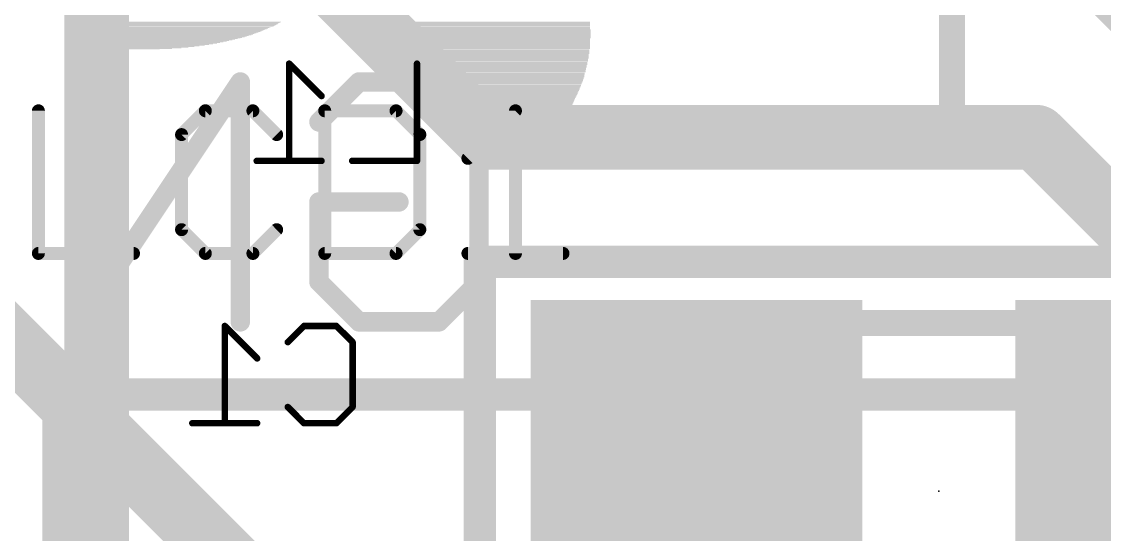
# Model space of a CAD drawing. Extents: x -0.1 to 38.1, y -0.1 to 36.4.
# Drawn here: x 6.056 to 10.3, y 23.462 to 25.472 of the extents above; entities that cross this region are included whole.
import ezdxf

# ---------------------------------------------------------------- set-up
doc = ezdxf.new("R2010")
doc.units = 0
for name, color, linetype in [('1', 12, 'CONTINUOUS'), ('16', 132, 'CONTINUOUS'), ('21', 40, 'CONTINUOUS'), ('22', 6, 'CONTINUOUS'), ('24', 53, 'CONTINUOUS'), ('25', 253, 'CONTINUOUS'), ('26', 253, 'CONTINUOUS'), ('51', 253, 'CONTINUOUS'), ('52', 253, 'CONTINUOUS')]:
    doc.layers.add(name, color=color, linetype=linetype)

# ---------------------------------------------------------------- blocks, each defined once
blk = doc.blocks.new('RECT')
blk.add_solid([(-0.5, -0.5), (0.5, -0.5), (-0.5, 0.5), (0.5, 0.5)])

msp = doc.modelspace()

# ---------------------------------------------------------------- linework, layer by layer
at = {"layer": '1', "const_width": 0.254}
msp.add_lwpolyline([(5.511, 24.715), (8.382, 21.844)], dxfattribs=at)
at = {"layer": '16', "const_width": 0.254}
for points in [[(11.176, 24.765), (9.652, 26.289)], [(6.35, 22.733), (6.35, 25.927)], [(7.267, 25.626), (7.874, 25.019)], [(7.874, 25.019), (10.033, 25.019)], [(10.033, 25.019), (10.668, 24.384)], [(8.382, 23.311), (8.702, 23.631)]]:
    msp.add_lwpolyline(points, dxfattribs=at)
at = {"layer": '16', "const_width": 0.127}
for points in [[(7.874, 25.0825, 1), (7.874, 24.9555)], [(10.0779, 25.0639, 1), (9.9881, 24.9741)], [(10.033, 24.9555, 1), (10.033, 25.0825)], [(7.8291, 24.9741, 1), (7.9189, 25.0639)], [(8.7469, 23.5861, 1), (8.6571, 23.6759)]]:
    msp.add_lwpolyline(points, format="xyb", dxfattribs=at)
at = {"layer": '21', "const_width": 0.1016}
msp.add_lwpolyline([(9.7028, 24.9428), (9.7028, 25.7224)], dxfattribs=at)
at = {"layer": '21', "const_width": 0.0508}
msp.add_lwpolyline([(9.6774, 24.9428, 1), (9.7282, 24.9428)], format="xyb", dxfattribs=at)
at = {"layer": '22'}
for points, const_width in [([(6.3049, 25.2357, 1), (6.2668, 25.2357)], 0.0381), ([(6.932, 25.2357, 1), (6.8939, 25.2357)], 0.0381), ([(6.9288, 25.2251, 1), (6.8971, 25.2463)], 0.0381), ([(7.3782, 25.2548, 1), (7.3782, 25.2167)], 0.0381), ([(7.3916, 25.2222, 1), (7.3647, 25.2492)], 0.0381), ([(7.7052, 25.2492, 1), (7.6782, 25.2222)], 0.0381), ([(7.6917, 25.2167, 1), (7.6917, 25.2548)], 0.0381), ([(7.2079, 25.0924, 1), (7.2349, 25.0655)], 0.0381), ([(7.8675, 25.0789, 1), (7.8294, 25.0789)], 0.0381), ([(7.835, 25.0655, 1), (7.8619, 25.0924)], 0.0381), ([(7.2404, 24.7654, 1), (7.2023, 24.7654)], 0.0381), ([(7.2214, 24.7844, 1), (7.2214, 24.7463)], 0.0381), ([(7.5349, 24.7463, 1), (7.5349, 24.7844)], 0.0381), ([(7.8838, 24.531, 1), (7.8203, 24.531)], 0.0635), ([(7.852, 24.5628, 1), (7.852, 24.4993)], 0.0635), ([(7.2349, 24.4653, 1), (7.2079, 24.4384)], 0.0381), ([(7.2023, 24.4519, 1), (7.2404, 24.4519)], 0.0381), ([(7.8294, 24.4519, 1), (7.8675, 24.4519)], 0.0381), ([(7.8619, 24.4384, 1), (7.835, 24.4653)], 0.0381), ([(6.27, 24.3057, 1), (6.3017, 24.2845)], 0.0381), ([(7.3782, 24.3142, 1), (7.3782, 24.2761)], 0.0381), ([(7.3647, 24.2816, 1), (7.3916, 24.3086)], 0.0381), ([(7.6782, 24.3086, 1), (7.7052, 24.2816)], 0.0381), ([(7.6917, 24.2761, 1), (7.6917, 24.3142)], 0.0381), ([(6.2668, 24.2951, 1), (6.3049, 24.2951)], 0.0381), ([(6.8939, 24.2951, 1), (6.932, 24.2951)], 0.0381)]:
    msp.add_lwpolyline(points, format="xyb", dxfattribs=dict(at, const_width=const_width))
for points, const_width in [([(6.9129, 25.2357), (6.2859, 24.2951)], 0.0762), ([(6.2859, 24.2951), (6.2859, 25.2357)], 0.0762), ([(6.9129, 24.2951), (6.9129, 25.2357)], 0.0762), ([(7.2214, 25.0789), (7.3782, 25.2357)], 0.0762), ([(7.3782, 25.2357), (7.6917, 25.2357)], 0.0762), ([(7.6917, 25.2357), (7.8485, 25.0789)], 0.0762), ([(7.8485, 25.0789), (7.8485, 24.4519)], 0.0762), ([(7.2214, 24.4519), (7.2214, 24.7654)], 0.0762), ([(7.2214, 24.7654), (7.5349, 24.7654)], 0.0762), ([(7.852, 24.531), (7.852, 22.731)], 0.127), ([(11.452, 24.531), (7.852, 24.531)], 0.127), ([(7.3782, 24.2951), (7.2214, 24.4519)], 0.0762), ([(7.8485, 24.4519), (7.6917, 24.2951)], 0.0762), ([(7.6917, 24.2951), (7.3782, 24.2951)], 0.0762)]:
    msp.add_lwpolyline(points, dxfattribs=dict(at, const_width=const_width))
at = {"layer": '24'}
msp.add_point((9.652, 23.631), dxfattribs=at)
at = {"layer": '25', "const_width": 0.0508}
for points in [[(6.1214, 25.1227), (6.1214, 24.5634)], [(6.7759, 25.1227), (6.6827, 25.0295)], [(6.9623, 25.1227), (6.7759, 25.1227)], [(7.0556, 25.0295), (6.9623, 25.1227)], [(7.244, 25.1227), (7.244, 24.5634)], [(7.5237, 25.1227), (7.244, 25.1227)], [(7.6169, 25.0295), (7.5237, 25.1227)], [(7.8053, 24.9363), (7.9918, 25.1227)], [(7.9918, 25.1227), (7.9918, 24.5634)], [(6.6827, 25.0295), (6.6827, 24.6566)], [(7.6169, 24.6566), (7.6169, 25.0295)], [(6.6827, 24.6566), (6.7759, 24.5634)], [(6.9623, 24.5634), (7.0556, 24.6566)], [(7.5237, 24.5634), (7.6169, 24.6566)], [(6.1214, 24.5634), (6.4943, 24.5634)], [(6.7759, 24.5634), (6.9623, 24.5634)], [(7.244, 24.5634), (7.5237, 24.5634)], [(7.8053, 24.5634), (8.1782, 24.5634)]]:
    msp.add_lwpolyline(points, dxfattribs=at)
at = {"layer": '25', "const_width": 0.0254}
for points in [[(6.1341, 25.1227, 1), (6.1087, 25.1227)], [(6.7759, 25.1354, 1), (6.7759, 25.11)], [(6.7849, 25.1137, 1), (6.7669, 25.1317)], [(6.9713, 25.1317, 1), (6.9534, 25.1137)], [(6.9623, 25.11, 1), (6.9623, 25.1354)], [(7.2567, 25.1227, 1), (7.2313, 25.1227)], [(7.244, 25.1354, 1), (7.244, 25.11)], [(7.5326, 25.1317, 1), (7.5147, 25.1137)], [(7.5237, 25.11, 1), (7.5237, 25.1354)], [(8.0045, 25.1227, 1), (7.9791, 25.1227)], [(8.0007, 25.1137, 1), (7.9828, 25.1317)], [(6.6954, 25.0295, 1), (6.67, 25.0295)], [(6.6737, 25.0384, 1), (6.6917, 25.0205)], [(7.0466, 25.0205, 1), (7.0645, 25.0384)], [(7.6296, 25.0295, 1), (7.6042, 25.0295)], [(7.6079, 25.0205, 1), (7.6258, 25.0384)], [(7.7963, 24.9452, 1), (7.8143, 24.9273)], [(6.6917, 24.6656, 1), (6.6737, 24.6476)], [(6.67, 24.6566, 1), (6.6954, 24.6566)], [(7.0645, 24.6476, 1), (7.0466, 24.6656)], [(7.6042, 24.6566, 1), (7.6296, 24.6566)], [(7.6258, 24.6476, 1), (7.6079, 24.6656)], [(6.1214, 24.5761, 1), (6.1214, 24.5507)], [(6.4943, 24.5507, 1), (6.4943, 24.5761)], [(6.7759, 24.5761, 1), (6.7759, 24.5507)], [(6.7669, 24.5544, 1), (6.7849, 24.5724)], [(6.9534, 24.5724, 1), (6.9713, 24.5544)], [(6.9623, 24.5507, 1), (6.9623, 24.5761)], [(7.244, 24.5761, 1), (7.244, 24.5507)], [(7.5147, 24.5724, 1), (7.5326, 24.5544)], [(7.5237, 24.5507, 1), (7.5237, 24.5761)], [(7.8053, 24.5761, 1), (7.8053, 24.5507)], [(8.1782, 24.5507, 1), (8.1782, 24.5761)], [(6.1087, 24.5634, 1), (6.1341, 24.5634)], [(7.2313, 24.5634, 1), (7.2567, 24.5634)], [(7.9791, 24.5634, 1), (8.0045, 24.5634)]]:
    msp.add_lwpolyline(points, format="xyb", dxfattribs=at)
at = {"layer": '26', "const_width": 0.0254}
for points in [[(7.2315, 25.1805), (7.1044, 25.3076)], [(7.1044, 25.3076), (7.1044, 24.9263)], [(7.6057, 25.3076), (7.6057, 24.9263)], [(7.2315, 24.9263), (6.9773, 24.9263)], [(7.6057, 24.9263), (7.3515, 24.9263)], [(6.9791, 24.1519), (6.852, 24.279)], [(6.852, 24.279), (6.852, 23.8977)], [(7.0991, 24.2155), (7.1626, 24.279)], [(7.1626, 24.279), (7.2897, 24.279)], [(7.2897, 24.279), (7.3533, 24.2155)], [(7.3533, 24.2155), (7.3533, 23.9613)], [(7.1626, 23.8977), (7.0991, 23.9613)], [(7.3533, 23.9613), (7.2897, 23.8977)], [(6.9791, 23.8977), (6.7249, 23.8977)], [(7.2897, 23.8977), (7.1626, 23.8977)]]:
    msp.add_lwpolyline(points, dxfattribs=at)
at = {"layer": '26', "const_width": 0.0127}
for points in [[(7.1089, 25.3121, 1), (7.0999, 25.3031)], [(7.1108, 25.3076, 1), (7.0981, 25.3076)], [(7.6121, 25.3076, 1), (7.5994, 25.3076)], [(7.227, 25.176, 1), (7.236, 25.185)], [(6.9773, 24.9327, 1), (6.9773, 24.92)], [(7.0981, 24.9263, 1), (7.1108, 24.9263)], [(7.2315, 24.92, 1), (7.2315, 24.9327)], [(7.3515, 24.9327, 1), (7.3515, 24.92)], [(7.5994, 24.9263, 1), (7.6121, 24.9263)], [(7.6057, 24.92, 1), (7.6057, 24.9327)], [(6.8565, 24.2835, 1), (6.8475, 24.2745)], [(6.8583, 24.279, 1), (6.8456, 24.279)], [(7.1626, 24.2854, 1), (7.1626, 24.2727)], [(7.1671, 24.2745, 1), (7.1581, 24.2835)], [(7.2942, 24.2835, 1), (7.2853, 24.2745)], [(7.2897, 24.2727, 1), (7.2897, 24.2854)], [(7.0946, 24.22, 1), (7.1036, 24.211)], [(7.3597, 24.2155, 1), (7.3469, 24.2155)], [(7.3488, 24.211, 1), (7.3578, 24.22)], [(6.9746, 24.1474, 1), (6.9836, 24.1564)], [(7.1036, 23.9657, 1), (7.0946, 23.9568)], [(7.3469, 23.9613, 1), (7.3597, 23.9613)], [(7.3578, 23.9568, 1), (7.3488, 23.9657)], [(6.7249, 23.9041, 1), (6.7249, 23.8913)], [(6.8456, 23.8977, 1), (6.8583, 23.8977)], [(6.9791, 23.8913, 1), (6.9791, 23.9041)], [(7.1626, 23.9041, 1), (7.1626, 23.8913)], [(7.1581, 23.8932, 1), (7.1671, 23.9022)], [(7.2853, 23.9022, 1), (7.2942, 23.8932)], [(7.2897, 23.8913, 1), (7.2897, 23.9041)]]:
    msp.add_lwpolyline(points, format="xyb", dxfattribs=at)
at = {"layer": '51', "const_width": 0.127}
for points in [[(6.2, 24.01), (31.91, 24.01)], [(6.2, 1.81), (6.2, 24.01)]]:
    msp.add_lwpolyline(points, dxfattribs=at)
at = {"layer": '51', "const_width": 0.0635}
for points in [[(6.2, 24.0418, 1), (6.2, 23.9783)], [(6.2317, 24.01, 1), (6.1683, 24.01)]]:
    msp.add_lwpolyline(points, format="xyb", dxfattribs=at)
at = {"layer": '52', "const_width": 0.1016}
msp.add_lwpolyline([(10.033, 24.291), (9.271, 24.291)], dxfattribs=at)
at = {"layer": '52', "const_width": 0.0508}
for points in [[(9.271, 24.3164, 1), (9.271, 24.2656)], [(10.033, 24.2656, 1), (10.033, 24.3164)]]:
    msp.add_lwpolyline(points, format="xyb", dxfattribs=at)

# ---------------------------------------------------------------- block references
at = {"layer": '16', "xscale": 1.3, "yscale": 1.5, "rotation": 180}
for p in [(8.702, 23.631), (10.602, 23.631)]:
    msp.add_blockref('RECT', p, dxfattribs=at)
at = {"layer": '21'}
for p, xscale, yscale in [((6.6954, 25.471), 0.7544, 0.0024), ((6.6928, 25.4685), 0.7492, 0.0026), ((7.8689, 25.471), 0.8306, 0.0024), ((7.8689, 25.4685), 0.8306, 0.0026), ((6.6509, 25.4329), 0.6806, 0.0024), ((6.6471, 25.4304), 0.673, 0.0026), ((6.6433, 25.4278), 0.6654, 0.0024), ((6.6395, 25.4253), 0.6578, 0.0024), ((6.67, 25.4482), 0.7138, 0.0026), ((6.6674, 25.4456), 0.7086, 0.0024), ((6.6649, 25.4431), 0.7036, 0.0026), ((6.6611, 25.4405), 0.696, 0.0024), ((6.6585, 25.438), 0.6908, 0.0024), ((6.6547, 25.4355), 0.6832, 0.0026), ((6.6878, 25.4634), 0.7442, 0.0024), ((6.6852, 25.4609), 0.739, 0.0026), ((6.6827, 25.4583), 0.734, 0.0024), ((6.6801, 25.4558), 0.7288, 0.0026), ((6.6776, 25.4532), 0.7238, 0.0024), ((6.6738, 25.4507), 0.7162, 0.0024), ((6.6903, 25.4659), 0.7442, 0.0024), ((7.8701, 25.4659), 0.828, 0.0024), ((7.8701, 25.4634), 0.828, 0.0024), ((7.8701, 25.4609), 0.828, 0.0026), ((7.8714, 25.4583), 0.8254, 0.0024), ((7.8714, 25.4558), 0.8254, 0.0026), ((7.8727, 25.4532), 0.823, 0.0024), ((7.8727, 25.4507), 0.823, 0.0024), ((7.8739, 25.4482), 0.8204, 0.0026), ((7.8739, 25.4456), 0.8204, 0.0024), ((7.8739, 25.4431), 0.8204, 0.0026), ((7.8765, 25.4405), 0.8204, 0.0024), ((7.8765, 25.438), 0.8204, 0.0024), ((7.8777, 25.4355), 0.8178, 0.0026), ((7.8777, 25.4329), 0.8178, 0.0024), ((7.879, 25.4304), 0.8152, 0.0026), ((7.879, 25.4278), 0.8152, 0.0024), ((7.879, 25.4253), 0.8152, 0.0024), ((6.5684, 25.3897), 0.5308, 0.0024), ((6.562, 25.3872), 0.518, 0.0024), ((6.5544, 25.3847), 0.5028, 0.0026), ((6.6039, 25.405), 0.5968, 0.0026), ((6.5988, 25.4024), 0.5866, 0.0024), ((6.5938, 25.3999), 0.5766, 0.0024), ((6.5874, 25.3974), 0.5638, 0.0026), ((6.5823, 25.3948), 0.5536, 0.0024), ((6.576, 25.3923), 0.541, 0.0026), ((6.6318, 25.4202), 0.6476, 0.0024), ((6.6268, 25.4177), 0.6376, 0.0026), ((6.623, 25.4151), 0.63, 0.0024), ((6.6191, 25.4126), 0.6222, 0.0024), ((6.6141, 25.4101), 0.6122, 0.0026), ((6.6103, 25.4075), 0.6046, 0.0024), ((6.637, 25.4228), 0.6528, 0.0026), ((7.8803, 25.4228), 0.8128, 0.0026), ((7.8803, 25.4202), 0.8128, 0.0024), ((7.8815, 25.4177), 0.8102, 0.0026), ((7.8815, 25.4151), 0.8102, 0.0024), ((7.8828, 25.4126), 0.8076, 0.0024), ((7.8828, 25.4101), 0.8076, 0.0026), ((7.8841, 25.4075), 0.8052, 0.0024), ((7.8828, 25.405), 0.8026, 0.0026), ((7.8841, 25.4024), 0.8, 0.0024), ((7.8841, 25.3999), 0.8, 0.0024), ((7.8854, 25.3974), 0.7976, 0.0026), ((7.8854, 25.3948), 0.7976, 0.0024), ((7.8866, 25.3923), 0.795, 0.0026), ((7.8866, 25.3897), 0.795, 0.0024), ((7.8879, 25.3872), 0.7924, 0.0024), ((7.8879, 25.3847), 0.7924, 0.0026), ((6.5264, 25.377), 0.452, 0.0024), ((6.5163, 25.3745), 0.4318, 0.0024), ((6.5049, 25.372), 0.409, 0.0026), ((6.4909, 25.3694), 0.381, 0.0024), ((6.5468, 25.3821), 0.4876, 0.0024), ((6.5379, 25.3796), 0.4698, 0.0026), ((6.4909, 25.3669), 0.3098, 0.0026), ((6.4947, 25.3643), 0.2056, 0.0024), ((7.8892, 25.3821), 0.79, 0.0024), ((7.8892, 25.3796), 0.79, 0.0026), ((7.8905, 25.377), 0.7874, 0.0024), ((7.8905, 25.3745), 0.7874, 0.0024), ((7.8917, 25.372), 0.7848, 0.0026), ((7.8917, 25.3694), 0.7848, 0.0024), ((7.893, 25.3669), 0.7824, 0.0026), ((7.8917, 25.3643), 0.7798, 0.0024), ((7.893, 25.3618), 0.7772, 0.0024), ((7.893, 25.3593), 0.7772, 0.0026), ((7.8942, 25.3567), 0.7746, 0.0024), ((7.8942, 25.3542), 0.7746, 0.0026), ((7.8955, 25.3516), 0.772, 0.0024), ((7.8955, 25.3491), 0.772, 0.0024), ((7.8968, 25.3466), 0.7696, 0.0026), ((7.8955, 25.344), 0.767, 0.0024), ((7.8968, 25.3415), 0.7646, 0.0026), ((7.8968, 25.3389), 0.7646, 0.0024), ((7.8981, 25.3364), 0.762, 0.0024), ((7.8993, 25.3339), 0.7594, 0.0026), ((7.8993, 25.3313), 0.7594, 0.0024), ((7.9006, 25.3288), 0.7568, 0.0026), ((7.8993, 25.3262), 0.7542, 0.0024), ((7.9006, 25.3237), 0.7518, 0.0024), ((7.9006, 25.3212), 0.7518, 0.0026), ((7.9018, 25.3186), 0.7492, 0.0024), ((7.9031, 25.3161), 0.7466, 0.0026), ((7.9019, 25.3135), 0.7442, 0.0024), ((7.9031, 25.311), 0.7416, 0.0024), ((7.9031, 25.3085), 0.7416, 0.0026), ((7.9044, 25.3059), 0.739, 0.0024), ((7.9057, 25.3034), 0.7366, 0.0026), ((7.9044, 25.3008), 0.734, 0.0024), ((7.9057, 25.2983), 0.7316, 0.0024), ((7.9057, 25.2958), 0.7316, 0.0026), ((7.907, 25.2932), 0.729, 0.0024), ((7.9069, 25.2907), 0.7238, 0.0026), ((7.9069, 25.2881), 0.7238, 0.0024), ((7.9082, 25.2856), 0.7212, 0.0024), ((7.9082, 25.2831), 0.7212, 0.0026), ((7.9082, 25.2805), 0.7162, 0.0024), ((7.9095, 25.278), 0.7138, 0.0026), ((7.9095, 25.2754), 0.7138, 0.0024), ((7.9108, 25.2729), 0.7112, 0.0024), ((7.9107, 25.2704), 0.706, 0.0026), ((7.9107, 25.2678), 0.706, 0.0024), ((7.912, 25.2653), 0.7034, 0.0026), ((7.912, 25.2627), 0.6984, 0.0024), ((7.912, 25.2602), 0.6984, 0.0024), ((7.9133, 25.2577), 0.696, 0.0026), ((7.9146, 25.2551), 0.6934, 0.0024), ((7.9146, 25.2526), 0.6884, 0.0026), ((7.9146, 25.25), 0.6884, 0.0024), ((7.9159, 25.2475), 0.6858, 0.0024), ((7.9158, 25.245), 0.6806, 0.0026), ((7.9158, 25.2424), 0.6806, 0.0024), ((7.9171, 25.2399), 0.6782, 0.0026), ((7.9171, 25.2373), 0.673, 0.0024), ((7.9184, 25.2348), 0.6706, 0.0024), ((7.9171, 25.2323), 0.668, 0.0026), ((7.9184, 25.2297), 0.6654, 0.0024), ((7.9196, 25.2272), 0.6628, 0.0026), ((7.9196, 25.2246), 0.6578, 0.0024), ((7.9196, 25.2221), 0.6578, 0.0024), ((7.9209, 25.2196), 0.6552, 0.0026), ((7.9209, 25.217), 0.6502, 0.0024), ((7.9222, 25.2145), 0.6476, 0.0026), ((7.9209, 25.2119), 0.645, 0.0024), ((7.9222, 25.2094), 0.6426, 0.0024), ((7.9234, 25.2069), 0.64, 0.0026), ((7.9235, 25.2043), 0.635, 0.0024), ((7.9247, 25.2018), 0.6324, 0.0026), ((7.9247, 25.1992), 0.6272, 0.0024), ((7.9247, 25.1967), 0.6272, 0.0024), ((7.9247, 25.1942), 0.6222, 0.0026), ((7.926, 25.1916), 0.6198, 0.0024), ((7.9273, 25.1891), 0.6172, 0.0026), ((7.9273, 25.1865), 0.6122, 0.0024), ((7.9286, 25.184), 0.6096, 0.0024), ((7.9285, 25.1815), 0.6044, 0.0026), ((7.9285, 25.1789), 0.6044, 0.0024), ((7.9285, 25.1764), 0.5994, 0.0026), ((7.9298, 25.1738), 0.5968, 0.0024), ((7.9298, 25.1713), 0.5918, 0.0024), ((7.9311, 25.1688), 0.5892, 0.0026), ((7.9311, 25.1662), 0.5842, 0.0024), ((7.9323, 25.1637), 0.5816, 0.0026), ((7.9324, 25.1611), 0.5766, 0.0024), ((7.9336, 25.1586), 0.574, 0.0024), ((7.9336, 25.1561), 0.5688, 0.0026), ((7.9349, 25.1535), 0.5664, 0.0024), ((7.9349, 25.151), 0.5614, 0.0026), ((7.9362, 25.1484), 0.5588, 0.0024), ((7.9361, 25.1459), 0.5536, 0.0024), ((7.9362, 25.1434), 0.5486, 0.0026), ((7.9374, 25.1408), 0.546, 0.0024), ((7.9374, 25.1383), 0.541, 0.0026), ((7.9387, 25.1357), 0.5384, 0.0024), ((7.9387, 25.1332), 0.5334, 0.0024), ((7.94, 25.1307), 0.5258, 0.0026), ((7.9412, 25.1281), 0.5232, 0.0024), ((7.9412, 25.1256), 0.518, 0.0026), ((7.9425, 25.123), 0.5156, 0.0024), ((7.9425, 25.1205), 0.5104, 0.0024), ((7.9425, 25.118), 0.5054, 0.0026), ((7.9438, 25.1154), 0.503, 0.0024), ((7.945, 25.1129), 0.4952, 0.0026), ((7.9451, 25.1103), 0.4902, 0.0024), ((7.945, 25.1078), 0.485, 0.0024), ((7.9463, 25.1053), 0.4826, 0.0026), ((7.9476, 25.1027), 0.475, 0.0024), ((7.9476, 25.1002), 0.4698, 0.0026), ((7.9489, 25.0976), 0.4674, 0.0024), ((7.9501, 25.0951), 0.4596, 0.0024), ((7.9501, 25.0926), 0.4546, 0.0026), ((7.9514, 25.09), 0.447, 0.0024), ((7.9514, 25.0875), 0.442, 0.0026), ((7.9514, 25.0849), 0.4368, 0.0024), ((7.954, 25.0824), 0.4318, 0.0024), ((7.9539, 25.0799), 0.4266, 0.0026), ((7.9552, 25.0773), 0.419, 0.0024), ((7.9565, 25.0748), 0.4114, 0.0026), ((7.9565, 25.0722), 0.4064, 0.0024), ((7.9578, 25.0697), 0.3988, 0.0024), ((7.959, 25.0672), 0.391, 0.0026), ((7.959, 25.0646), 0.386, 0.0024), ((7.9603, 25.0621), 0.3784, 0.0026), ((7.9616, 25.0595), 0.3708, 0.0024), ((7.9628, 25.057), 0.3632, 0.0024), ((7.9641, 25.0545), 0.3556, 0.0026), ((7.9641, 25.0519), 0.3504, 0.0024), ((7.9641, 25.0494), 0.3404, 0.0026), ((7.9654, 25.0468), 0.3328, 0.0024), ((7.9679, 25.0443), 0.3226, 0.0024), ((7.9692, 25.0418), 0.315, 0.0026), ((7.9692, 25.0392), 0.3048, 0.0024), ((7.9705, 25.0367), 0.2972, 0.0026), ((7.9705, 25.0341), 0.287, 0.0024), ((7.973, 25.0316), 0.2768, 0.0024), ((7.973, 25.0291), 0.2666, 0.0026), ((7.973, 25.0265), 0.2566, 0.0024), ((7.9755, 25.024), 0.2462, 0.0026), ((7.9768, 25.0214), 0.2336, 0.0024), ((7.9781, 25.0189), 0.221, 0.0024), ((7.9768, 25.0164), 0.2082, 0.0026), ((7.9793, 25.0138), 0.193, 0.0024), ((7.9806, 25.0113), 0.1802, 0.0026), ((7.9819, 25.0087), 0.1626, 0.0024), ((7.9832, 25.0062), 0.1448, 0.0024), ((7.9831, 25.0037), 0.1244, 0.0026), ((7.9831, 25.0011), 0.099, 0.0024), ((7.9857, 24.9986), 0.0634, 0.0026)]:
    msp.add_blockref('RECT', p, dxfattribs=dict(at, xscale=xscale, yscale=yscale))
at = {"layer": '52', "xscale": 0.7501, "yscale": 1.4501, "rotation": 180}
for p in [(8.9214, 23.6322), (10.3692, 23.6322)]:
    msp.add_blockref('RECT', p, dxfattribs=at)

doc.saveas('drawing.dxf')
